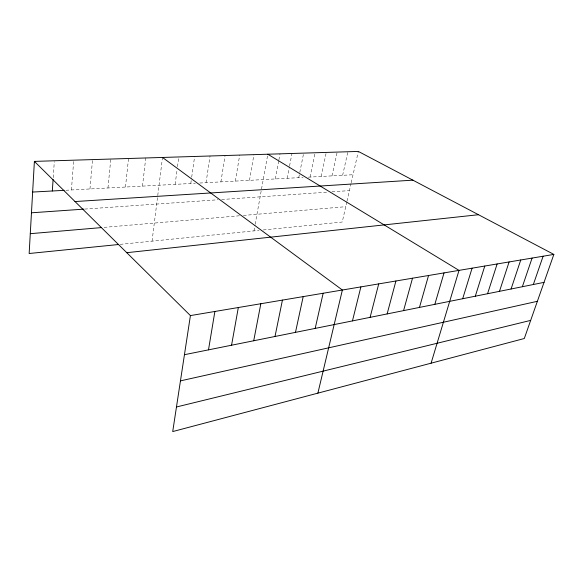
<?xml version="1.0" encoding="UTF-8"?>
<svg xmlns="http://www.w3.org/2000/svg" width="583" height="583" viewBox="0 0 583 583"><rect width="100%" height="100%" fill="white"/><g stroke="black" fill="none" stroke-linecap="round" stroke-linejoin="round"><path stroke-width="0.44" stroke-dasharray="2.92 2.19" d="M53.221 177.662L54.299 161.666M71.418 189.956L73.735 160.179M89.964 188.958L92.537 159.604M107.972 187.981L110.792 159.042M125.476 187.041L128.522 158.496M142.485 186.115L145.757 157.971M152.046 241.143L162.504 157.454M175.133 184.352L177.021 170.214M177.487 166.68L178.792 156.958M190.794 183.507L191.567 178.099M191.69 177.196L194.635 156.47M206.047 182.683L210.055 155.996M220.899 181.881L225.067 155.53M235.372 181.102L239.686 155.085M249.48 180.336L253.933 154.648M253.962 230.897L255.004 225.111M255.157 224.28L267.816 154.218M275.336 178.937L278.732 160.77M278.893 159.902L280.029 153.846M287.171 178.296L289.401 166.774M289.569 165.885L291.974 153.475M298.751 177.677L299.626 173.289M299.8 172.415L303.648 153.118M310.076 177.064L315.068 152.768M321.16 176.46L326.247 152.425M332.011 175.877L337.178 152.09M342.629 175.301L347.883 151.755M346.834 201.886L342.236 222.021L262.445 230.045M347.016 201.084L351.01 183.587M351.214 182.712L358.356 151.434M120.215 244.35L259.049 230.387M104.131 227.363L239.919 215.739M243.395 215.44L345.734 206.688M84.717 209.078L218.071 199.772M221.664 199.524L327.588 192.135M332.011 191.829L349.406 190.612M65.966 190.255L195.283 183.266M199.765 183.026L303.102 177.436M308.334 177.159L353.036 174.74"/><path stroke-width="0.87" d="M34.39 161.389L190.415 315.592L172.714 431.566L524.299 338.512L553.85 254.414L358.356 151.434L34.39 161.389L29.15 253.503L118.444 244.525M52.324 190.991L53.104 179.44M208.495 349.858L214.879 311.475M231.56 345.216L238.33 307.525M253.714 340.764L260.834 303.736M275.008 336.478L282.434 300.099M295.479 332.361L303.196 296.609M315.184 328.397L323.157 293.242M317.888 393.139L342.374 290.013L162.504 157.454M352.46 320.898L360.877 286.894M370.103 317.349L378.717 283.892M387.134 313.924L395.915 280.999M403.582 310.615L412.516 278.2M419.469 307.423L428.549 275.504M434.831 304.333L444.035 272.895M431.092 363.18L459.01 270.374L267.816 154.218M462.683 298.729L472.084 268.173M475.298 296.193L484.786 266.037M487.563 293.723L497.124 263.961M499.478 291.325L509.105 261.942M511.072 288.993L520.757 259.982M522.353 286.727L532.097 258.072M533.336 284.519L543.123 256.214M176.467 406.985L530.668 320.388M180.453 380.867L537.373 301.302M184.447 354.697L544.026 282.369M190.415 315.592L553.85 254.414M126.773 252.694L478.505 214.719M30.28 233.681L101.486 227.589M31.467 212.795L83.843 209.144M75.018 201.55L412.888 180.162M32.641 192.055L64.145 190.35"/></g></svg>
